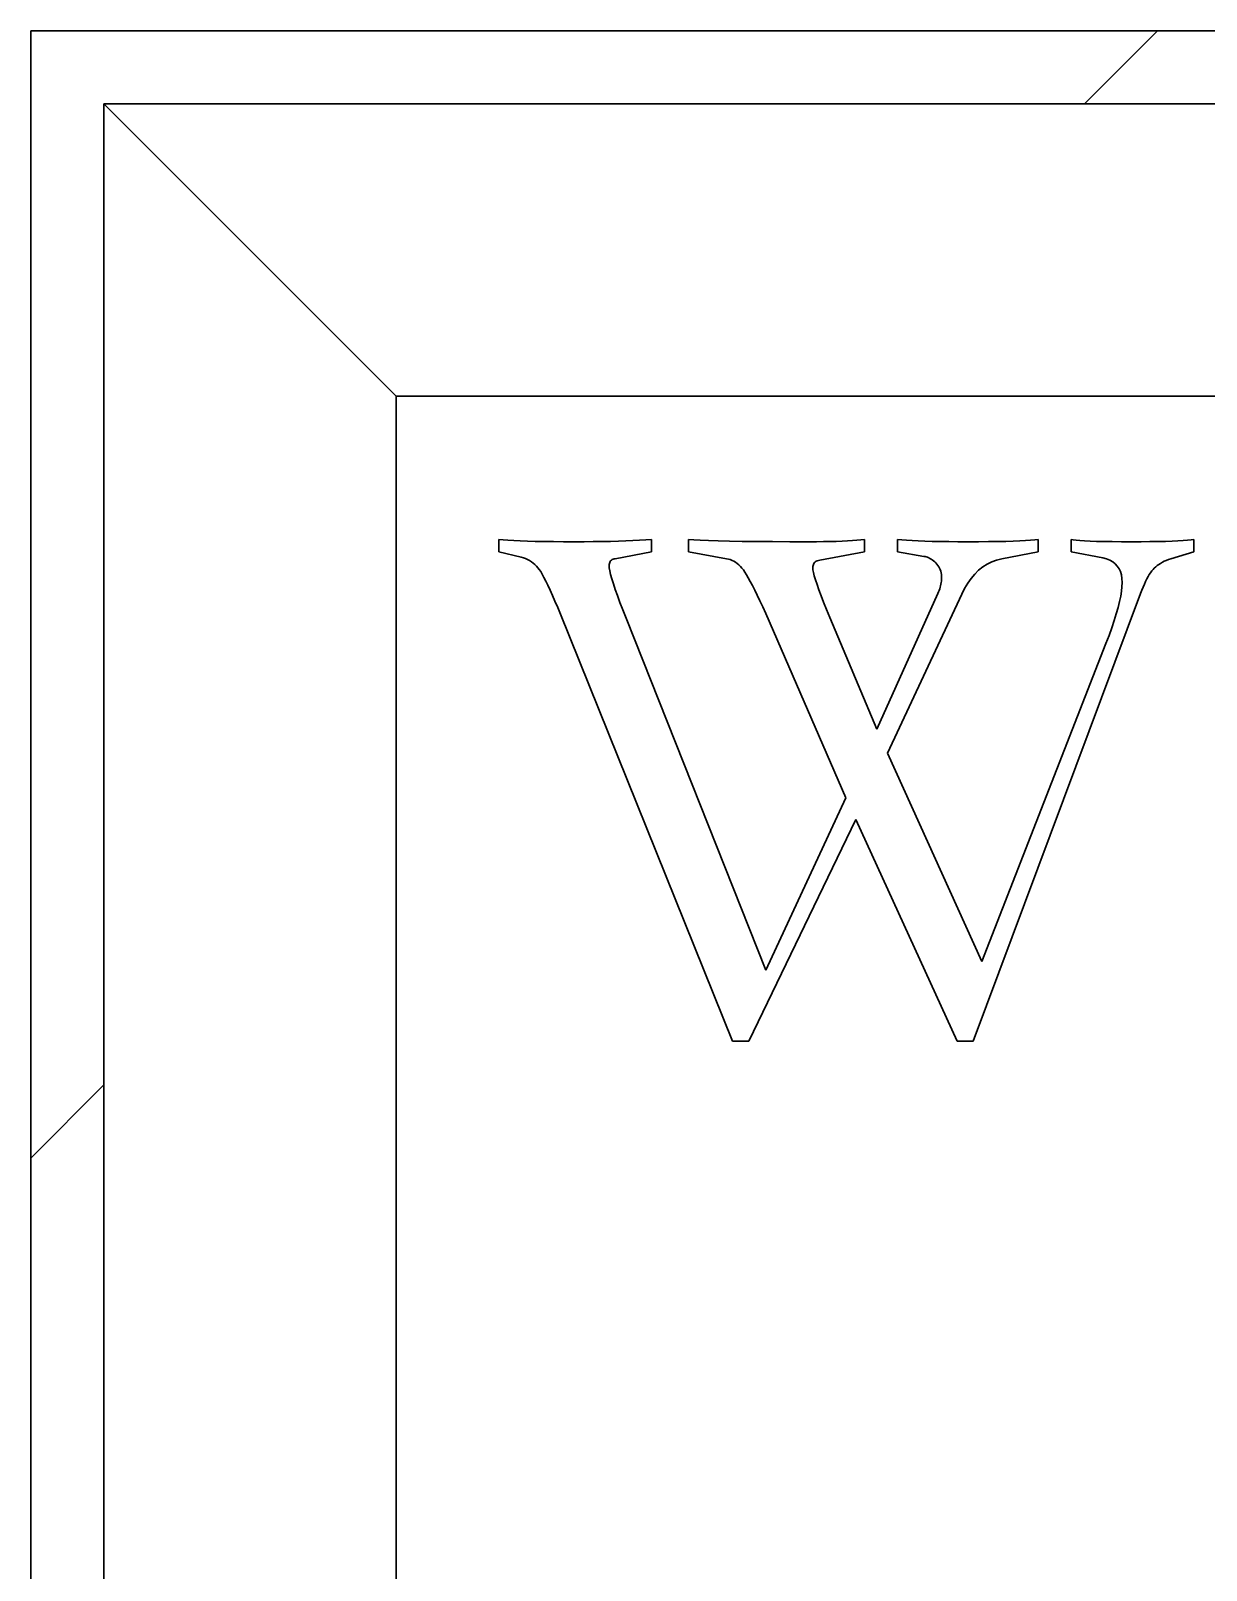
# Model space of a CAD drawing. Header units: millimetres. Extents: x -210 to 210, y -148 to 148.
# Drawn here: x -167.49 to -163.47, y 93.79 to 99.06 of the extents above; entities that cross this region are included whole.
import ezdxf

# ---------------------------------------------------------------- set-up
doc = ezdxf.new("R2010")
doc.units = ezdxf.units.MM
doc.layers.get('0').update_dxf_attribs({"lineweight": 18})

msp = doc.modelspace()

# ---------------------------------------------------------------- linework, layer by layer
at = {"color": 7, "lineweight": 30}
for p, q in [((-167.491, 99.0554), (-131.491, 99.0554)), ((-167.491, 63.0554), (-167.491, 99.0554)), ((-167.241, 98.8054), (-167.241, 63.3054)), ((-131.741, 98.8054), (-167.241, 98.8054)), ((-166.241, 97.8054), (-166.241, 64.3054)), ((-132.741, 97.8054), (-166.241, 97.8054))]:
    msp.add_line(p, q, dxfattribs=at)
at = {"color": 7, "lineweight": 30, "ltscale": 0.008839}
for p, q in [((-163.8857, 98.8053), (-163.6357, 99.0553)), ((-167.491, 95.2001), (-167.241, 95.4501))]:
    msp.add_line(p, q, dxfattribs=at)
at = {"color": 7, "lineweight": 30, "ltscale": 0.035355}
msp.add_line((-166.241, 97.8054), (-167.241, 98.8054), dxfattribs=at)
at = {"color": 7, "lineweight": 30, "ltscale": 0.00036358}
msp.add_line((-165.8896, 97.3158), (-165.8752, 97.3143), dxfattribs=at)
at = {"color": 7, "lineweight": 30, "ltscale": 0.001056}
for p, q in [((-165.8896, 97.2736), (-165.8896, 97.3158)), ((-165.367, 97.3158), (-165.367, 97.2736)), ((-165.2403, 97.2736), (-165.2403, 97.3158)), ((-164.6385, 97.3158), (-164.6385, 97.2736)), ((-164.525, 97.2736), (-164.525, 97.3158)), ((-164.0446, 97.3158), (-164.0446, 97.2736)), ((-163.9311, 97.2736), (-163.9311, 97.3158)), ((-163.5114, 97.3158), (-163.5114, 97.2736))]:
    msp.add_line(p, q, dxfattribs=at)
at = {"color": 7, "lineweight": 30, "ltscale": 0.000426296}
msp.add_line((-165.8752, 97.3143), (-165.8582, 97.3129), dxfattribs=at)
at = {"color": 7, "lineweight": 30, "ltscale": 0.000489175}
msp.add_line((-165.8582, 97.3129), (-165.8386, 97.3118), dxfattribs=at)
at = {"color": 7, "lineweight": 30, "ltscale": 0.000552206}
msp.add_line((-165.8386, 97.3118), (-165.8166, 97.3107), dxfattribs=at)
at = {"color": 7, "lineweight": 30, "ltscale": 0.00061532}
msp.add_line((-165.8166, 97.3107), (-165.792, 97.3099), dxfattribs=at)
at = {"color": 7, "lineweight": 30, "ltscale": 0.000679248}
msp.add_line((-165.792, 97.3099), (-165.7648, 97.3091), dxfattribs=at)
at = {"color": 7, "lineweight": 30, "ltscale": 0.000741708}
msp.add_line((-165.7648, 97.3091), (-165.7352, 97.3086), dxfattribs=at)
at = {"color": 7, "lineweight": 30, "ltscale": 0.00080496}
msp.add_line((-165.7352, 97.3086), (-165.703, 97.3082), dxfattribs=at)
at = {"color": 7, "lineweight": 30, "ltscale": 0.000868247}
msp.add_line((-165.703, 97.3082), (-165.6682, 97.308), dxfattribs=at)
at = {"color": 7, "lineweight": 30, "ltscale": 0.000931551}
msp.add_line((-165.6682, 97.308), (-165.631, 97.3079), dxfattribs=at)
at = {"color": 7, "lineweight": 30, "ltscale": 0.000826266}
msp.add_line((-165.631, 97.3079), (-165.5979, 97.308), dxfattribs=at)
at = {"color": 7, "lineweight": 30, "ltscale": 0.000789666}
for p, q in [((-165.5979, 97.308), (-165.5663, 97.3082)), ((-164.3501, 97.3082), (-164.3186, 97.308))]:
    msp.add_line(p, q, dxfattribs=at)
at = {"color": 7, "lineweight": 30, "ltscale": 0.000752321}
msp.add_line((-165.5663, 97.3082), (-165.5362, 97.3086), dxfattribs=at)
at = {"color": 7, "lineweight": 30, "ltscale": 0.00071501}
msp.add_line((-165.5362, 97.3086), (-165.5076, 97.3091), dxfattribs=at)
at = {"color": 7, "lineweight": 30, "ltscale": 0.000678485}
msp.add_line((-165.5076, 97.3091), (-165.4805, 97.3099), dxfattribs=at)
at = {"color": 7, "lineweight": 30, "ltscale": 0.000642007}
msp.add_line((-165.4805, 97.3099), (-165.4549, 97.3107), dxfattribs=at)
at = {"color": 7, "lineweight": 30, "ltscale": 0.000604796}
msp.add_line((-165.4549, 97.3107), (-165.4307, 97.3118), dxfattribs=at)
at = {"color": 7, "lineweight": 30, "ltscale": 0.000568396}
msp.add_line((-165.4307, 97.3118), (-165.408, 97.3129), dxfattribs=at)
at = {"color": 7, "lineweight": 30, "ltscale": 0.000532078}
msp.add_line((-165.408, 97.3129), (-165.3867, 97.3143), dxfattribs=at)
at = {"color": 7, "lineweight": 30, "ltscale": 0.00049505}
msp.add_line((-165.3867, 97.3143), (-165.367, 97.3158), dxfattribs=at)
at = {"color": 7, "lineweight": 30, "ltscale": 0.000437256}
msp.add_line((-165.2403, 97.3158), (-165.2229, 97.3143), dxfattribs=at)
at = {"color": 7, "lineweight": 30, "ltscale": 0.00056863}
msp.add_line((-165.2229, 97.3143), (-165.2002, 97.3129), dxfattribs=at)
at = {"color": 7, "lineweight": 30, "ltscale": 0.000699478}
msp.add_line((-165.2002, 97.3129), (-165.1722, 97.3118), dxfattribs=at)
at = {"color": 7, "lineweight": 30, "ltscale": 0.000832003}
msp.add_line((-165.1722, 97.3118), (-165.139, 97.3107), dxfattribs=at)
at = {"color": 7, "lineweight": 30, "ltscale": 0.000963842}
msp.add_line((-165.139, 97.3107), (-165.1004, 97.3099), dxfattribs=at)
at = {"color": 7, "lineweight": 30, "ltscale": 0.001096}
msp.add_line((-165.1004, 97.3099), (-165.0566, 97.3091), dxfattribs=at)
at = {"color": 7, "lineweight": 30, "ltscale": 0.001228}
msp.add_line((-165.0566, 97.3091), (-165.0075, 97.3086), dxfattribs=at)
at = {"color": 7, "lineweight": 30, "ltscale": 0.001359}
msp.add_line((-165.0075, 97.3086), (-164.9531, 97.3082), dxfattribs=at)
at = {"color": 7, "lineweight": 30, "ltscale": 0.001492}
msp.add_line((-164.9531, 97.3082), (-164.8935, 97.308), dxfattribs=at)
at = {"color": 7, "lineweight": 30, "ltscale": 0.001624}
msp.add_line((-164.8935, 97.308), (-164.8285, 97.3079), dxfattribs=at)
at = {"color": 7, "lineweight": 30, "ltscale": 0.000641635}
msp.add_line((-164.8285, 97.3079), (-164.8029, 97.308), dxfattribs=at)
at = {"color": 7, "lineweight": 30, "ltscale": 0.000604279}
msp.add_line((-164.8029, 97.308), (-164.7787, 97.3082), dxfattribs=at)
at = {"color": 7, "lineweight": 30, "ltscale": 0.00056771}
msp.add_line((-164.7787, 97.3082), (-164.756, 97.3086), dxfattribs=at)
at = {"color": 7, "lineweight": 30, "ltscale": 0.000530426}
msp.add_line((-164.756, 97.3086), (-164.7348, 97.3091), dxfattribs=at)
at = {"color": 7, "lineweight": 30, "ltscale": 0.00049394}
msp.add_line((-164.7348, 97.3091), (-164.715, 97.3099), dxfattribs=at)
at = {"color": 7, "lineweight": 30, "ltscale": 0.000457527}
msp.add_line((-164.715, 97.3099), (-164.6968, 97.3107), dxfattribs=at)
at = {"color": 7, "lineweight": 30, "ltscale": 0.000420406}
msp.add_line((-164.6968, 97.3107), (-164.68, 97.3118), dxfattribs=at)
at = {"color": 7, "lineweight": 30, "ltscale": 0.000383374}
msp.add_line((-164.68, 97.3118), (-164.6647, 97.3129), dxfattribs=at)
at = {"color": 7, "lineweight": 30, "ltscale": 0.000347257}
msp.add_line((-164.6647, 97.3129), (-164.6509, 97.3143), dxfattribs=at)
at = {"color": 7, "lineweight": 30, "ltscale": 0.000311267}
msp.add_line((-164.6509, 97.3143), (-164.6385, 97.3158), dxfattribs=at)
at = {"color": 7, "lineweight": 30, "ltscale": 0.000359027}
msp.add_line((-164.525, 97.3158), (-164.5107, 97.3143), dxfattribs=at)
at = {"color": 7, "lineweight": 30, "ltscale": 0.000412608}
msp.add_line((-164.5107, 97.3143), (-164.4943, 97.3129), dxfattribs=at)
at = {"color": 7, "lineweight": 30, "ltscale": 0.000466331}
msp.add_line((-164.4943, 97.3129), (-164.4757, 97.3118), dxfattribs=at)
at = {"color": 7, "lineweight": 30, "ltscale": 0.000520199}
msp.add_line((-164.4757, 97.3118), (-164.4549, 97.3107), dxfattribs=at)
at = {"color": 7, "lineweight": 30, "ltscale": 0.000573387}
msp.add_line((-164.4549, 97.3107), (-164.432, 97.3099), dxfattribs=at)
at = {"color": 7, "lineweight": 30, "ltscale": 0.00062815}
msp.add_line((-164.432, 97.3099), (-164.4068, 97.3091), dxfattribs=at)
at = {"color": 7, "lineweight": 30, "ltscale": 0.000681447}
msp.add_line((-164.4068, 97.3091), (-164.3796, 97.3086), dxfattribs=at)
at = {"color": 7, "lineweight": 30, "ltscale": 0.000736301}
msp.add_line((-164.3796, 97.3086), (-164.3501, 97.3082), dxfattribs=at)
at = {"color": 7, "lineweight": 30, "ltscale": 0.000843813}
msp.add_line((-164.3186, 97.308), (-164.2848, 97.3079), dxfattribs=at)
at = {"color": 7, "lineweight": 30, "ltscale": 0.000915529}
msp.add_line((-164.2848, 97.3079), (-164.2482, 97.308), dxfattribs=at)
at = {"color": 7, "lineweight": 30, "ltscale": 0.000845359}
msp.add_line((-164.2482, 97.308), (-164.2144, 97.3082), dxfattribs=at)
at = {"color": 7, "lineweight": 30, "ltscale": 0.000775208}
msp.add_line((-164.2144, 97.3082), (-164.1834, 97.3086), dxfattribs=at)
at = {"color": 7, "lineweight": 30, "ltscale": 0.000705856}
msp.add_line((-164.1834, 97.3086), (-164.1551, 97.3091), dxfattribs=at)
at = {"color": 7, "lineweight": 30, "ltscale": 0.000635776}
msp.add_line((-164.1551, 97.3091), (-164.1297, 97.3099), dxfattribs=at)
at = {"color": 7, "lineweight": 30, "ltscale": 0.000565764}
msp.add_line((-164.1297, 97.3099), (-164.1071, 97.3107), dxfattribs=at)
at = {"color": 7, "lineweight": 30, "ltscale": 0.000495817}
msp.add_line((-164.1071, 97.3107), (-164.0873, 97.3118), dxfattribs=at)
at = {"color": 7, "lineweight": 30, "ltscale": 0.000426746}
msp.add_line((-164.0873, 97.3118), (-164.0703, 97.3129), dxfattribs=at)
at = {"color": 7, "lineweight": 30, "ltscale": 0.000357129}
msp.add_line((-164.0703, 97.3129), (-164.056, 97.3143), dxfattribs=at)
at = {"color": 7, "lineweight": 30, "ltscale": 0.000288559}
msp.add_line((-164.056, 97.3143), (-164.0446, 97.3158), dxfattribs=at)
at = {"color": 7, "lineweight": 30, "ltscale": 0.000174235}
msp.add_line((-163.9311, 97.3158), (-163.9243, 97.3143), dxfattribs=at)
at = {"color": 7, "lineweight": 30, "ltscale": 0.000249487}
msp.add_line((-163.9243, 97.3143), (-163.9144, 97.3129), dxfattribs=at)
at = {"color": 7, "lineweight": 30, "ltscale": 0.000324075}
msp.add_line((-163.9144, 97.3129), (-163.9015, 97.3118), dxfattribs=at)
at = {"color": 7, "lineweight": 30, "ltscale": 0.00040137}
msp.add_line((-163.9015, 97.3118), (-163.8855, 97.3107), dxfattribs=at)
at = {"color": 7, "lineweight": 30, "ltscale": 0.000476579}
msp.add_line((-163.8855, 97.3107), (-163.8664, 97.3099), dxfattribs=at)
at = {"color": 7, "lineweight": 30, "ltscale": 0.000553415}
msp.add_line((-163.8664, 97.3099), (-163.8443, 97.3091), dxfattribs=at)
at = {"color": 7, "lineweight": 30, "ltscale": 0.000629579}
msp.add_line((-163.8443, 97.3091), (-163.8191, 97.3086), dxfattribs=at)
at = {"color": 7, "lineweight": 30, "ltscale": 0.000705786}
msp.add_line((-163.8191, 97.3086), (-163.7909, 97.3082), dxfattribs=at)
at = {"color": 7, "lineweight": 30, "ltscale": 0.0007828}
msp.add_line((-163.7909, 97.3082), (-163.7596, 97.308), dxfattribs=at)
at = {"color": 7, "lineweight": 30, "ltscale": 0.000859072}
msp.add_line((-163.7596, 97.308), (-163.7252, 97.3079), dxfattribs=at)
at = {"color": 7, "lineweight": 30, "ltscale": 0.000825503}
msp.add_line((-163.7252, 97.3079), (-163.6922, 97.308), dxfattribs=at)
at = {"color": 7, "lineweight": 30, "ltscale": 0.000760675}
msp.add_line((-163.6922, 97.308), (-163.6618, 97.3082), dxfattribs=at)
at = {"color": 7, "lineweight": 30, "ltscale": 0.000696632}
msp.add_line((-163.6618, 97.3082), (-163.6339, 97.3086), dxfattribs=at)
at = {"color": 7, "lineweight": 30, "ltscale": 0.000631867}
msp.add_line((-163.6339, 97.3086), (-163.6087, 97.3091), dxfattribs=at)
at = {"color": 7, "lineweight": 30, "ltscale": 0.000567141}
msp.add_line((-163.6087, 97.3091), (-163.586, 97.3099), dxfattribs=at)
at = {"color": 7, "lineweight": 30, "ltscale": 0.000502493}
msp.add_line((-163.586, 97.3099), (-163.5659, 97.3107), dxfattribs=at)
at = {"color": 7, "lineweight": 30, "ltscale": 0.000437922}
msp.add_line((-163.5659, 97.3107), (-163.5484, 97.3118), dxfattribs=at)
at = {"color": 7, "lineweight": 30, "ltscale": 0.000374247}
msp.add_line((-163.5484, 97.3118), (-163.5335, 97.3129), dxfattribs=at)
at = {"color": 7, "lineweight": 30, "ltscale": 0.000310071}
msp.add_line((-163.5335, 97.3129), (-163.5212, 97.3143), dxfattribs=at)
at = {"color": 7, "lineweight": 30, "ltscale": 0.000246261}
msp.add_line((-163.5212, 97.3143), (-163.5114, 97.3158), dxfattribs=at)
at = {"color": 7, "lineweight": 30, "ltscale": 0.001968}
msp.add_line((-165.8131, 97.2551), (-165.8896, 97.2736), dxfattribs=at)
at = {"color": 7, "lineweight": 30, "ltscale": 0.00020233}
msp.add_line((-165.8053, 97.2528), (-165.8131, 97.2551), dxfattribs=at)
at = {"color": 7, "lineweight": 30, "ltscale": 0.000197701}
msp.add_line((-165.7979, 97.25), (-165.8053, 97.2528), dxfattribs=at)
at = {"color": 7, "lineweight": 30, "ltscale": 0.000193199}
msp.add_line((-165.7909, 97.2469), (-165.7979, 97.25), dxfattribs=at)
at = {"color": 7, "lineweight": 30, "ltscale": 0.000190286}
msp.add_line((-165.7842, 97.2433), (-165.7909, 97.2469), dxfattribs=at)
at = {"color": 7, "lineweight": 30, "ltscale": 8.02976e-05}
msp.add_line((-165.5046, 97.2447), (-165.5069, 97.2426), dxfattribs=at)
at = {"color": 7, "lineweight": 30, "ltscale": 8.24189e-05}
msp.add_line((-165.5018, 97.2466), (-165.5046, 97.2447), dxfattribs=at)
at = {"color": 7, "lineweight": 30, "ltscale": 8.65365e-05}
msp.add_line((-165.4987, 97.248), (-165.5018, 97.2466), dxfattribs=at)
at = {"color": 7, "lineweight": 30, "ltscale": 9.40128e-05}
msp.add_line((-165.4951, 97.2491), (-165.4987, 97.248), dxfattribs=at)
at = {"color": 7, "lineweight": 30, "ltscale": 0.00010154}
msp.add_line((-165.4911, 97.2498), (-165.4951, 97.2491), dxfattribs=at)
at = {"color": 7, "lineweight": 30, "ltscale": 0.003158}
for p, q in [((-165.367, 97.2736), (-165.4911, 97.2498)), ((-164.0446, 97.2736), (-164.1687, 97.2498))]:
    msp.add_line(p, q, dxfattribs=at)
at = {"color": 7, "lineweight": 30, "ltscale": 0.003287}
msp.add_line((-165.111, 97.2498), (-165.2403, 97.2736), dxfattribs=at)
at = {"color": 7, "lineweight": 30, "ltscale": 0.000171882}
msp.add_line((-165.1042, 97.2485), (-165.111, 97.2498), dxfattribs=at)
at = {"color": 7, "lineweight": 30, "ltscale": 0.000170716}
msp.add_line((-165.0977, 97.2466), (-165.1042, 97.2485), dxfattribs=at)
at = {"color": 7, "lineweight": 30, "ltscale": 0.000169956}
msp.add_line((-165.0913, 97.2442), (-165.0977, 97.2466), dxfattribs=at)
at = {"color": 7, "lineweight": 30, "ltscale": 0.000170006}
msp.add_line((-165.0852, 97.2412), (-165.0913, 97.2442), dxfattribs=at)
at = {"color": 7, "lineweight": 30, "ltscale": 0.000114452}
msp.add_line((-164.7916, 97.2445), (-164.7961, 97.2438), dxfattribs=at)
at = {"color": 7, "lineweight": 30, "ltscale": 0.003895}
msp.add_line((-164.6385, 97.2736), (-164.7916, 97.2445), dxfattribs=at)
at = {"color": 7, "lineweight": 30, "ltscale": 0.002278}
msp.add_line((-164.4353, 97.2577), (-164.525, 97.2736), dxfattribs=at)
at = {"color": 7, "lineweight": 30, "ltscale": 0.000106769}
msp.add_line((-164.431, 97.257), (-164.4353, 97.2577), dxfattribs=at)
at = {"color": 7, "lineweight": 30, "ltscale": 0.000107693}
msp.add_line((-164.4269, 97.256), (-164.431, 97.257), dxfattribs=at)
at = {"color": 7, "lineweight": 30, "ltscale": 0.000109352}
msp.add_line((-164.4227, 97.2546), (-164.4269, 97.256), dxfattribs=at)
at = {"color": 7, "lineweight": 30, "ltscale": 0.000112431}
msp.add_line((-164.4186, 97.2529), (-164.4227, 97.2546), dxfattribs=at)
at = {"color": 7, "lineweight": 30, "ltscale": 0.000114644}
msp.add_line((-164.4145, 97.2508), (-164.4186, 97.2529), dxfattribs=at)
at = {"color": 7, "lineweight": 30, "ltscale": 0.000118678}
msp.add_line((-164.4104, 97.2484), (-164.4145, 97.2508), dxfattribs=at)
at = {"color": 7, "lineweight": 30, "ltscale": 0.000122104}
msp.add_line((-164.4064, 97.2456), (-164.4104, 97.2484), dxfattribs=at)
at = {"color": 7, "lineweight": 30, "ltscale": 0.000127644}
msp.add_line((-164.4023, 97.2425), (-164.4064, 97.2456), dxfattribs=at)
at = {"color": 7, "lineweight": 30, "ltscale": 0.000444758}
msp.add_line((-164.1862, 97.2453), (-164.2029, 97.239), dxfattribs=at)
at = {"color": 7, "lineweight": 30, "ltscale": 0.000453132}
msp.add_line((-164.1687, 97.2498), (-164.1862, 97.2453), dxfattribs=at)
at = {"color": 7, "lineweight": 30, "ltscale": 0.002756}
msp.add_line((-163.8229, 97.2525), (-163.9311, 97.2736), dxfattribs=at)
at = {"color": 7, "lineweight": 30, "ltscale": 0.000323734}
msp.add_line((-163.8104, 97.2492), (-163.8229, 97.2525), dxfattribs=at)
at = {"color": 7, "lineweight": 30, "ltscale": 0.000301422}
msp.add_line((-163.7991, 97.2448), (-163.8104, 97.2492), dxfattribs=at)
at = {"color": 7, "lineweight": 30, "ltscale": 0.000283335}
msp.add_line((-163.7892, 97.2393), (-163.7991, 97.2448), dxfattribs=at)
at = {"color": 7, "lineweight": 30, "ltscale": 0.000191808}
msp.add_line((-163.6057, 97.2441), (-163.6127, 97.2409), dxfattribs=at)
at = {"color": 7, "lineweight": 30, "ltscale": 0.000198132}
msp.add_line((-163.5983, 97.2471), (-163.6057, 97.2441), dxfattribs=at)
at = {"color": 7, "lineweight": 30, "ltscale": 0.000204937}
msp.add_line((-163.5906, 97.2498), (-163.5983, 97.2471), dxfattribs=at)
at = {"color": 7, "lineweight": 30, "ltscale": 0.002067}
msp.add_line((-163.5114, 97.2736), (-163.5906, 97.2498), dxfattribs=at)
at = {"color": 7, "lineweight": 30, "ltscale": 0.000188492}
msp.add_line((-165.7778, 97.2392), (-165.7842, 97.2433), dxfattribs=at)
at = {"color": 7, "lineweight": 30, "ltscale": 0.000187238}
msp.add_line((-165.7717, 97.2348), (-165.7778, 97.2392), dxfattribs=at)
at = {"color": 7, "lineweight": 30, "ltscale": 0.000186814}
msp.add_line((-165.7661, 97.23), (-165.7717, 97.2348), dxfattribs=at)
at = {"color": 7, "lineweight": 30, "ltscale": 0.000187742}
msp.add_line((-165.7607, 97.2247), (-165.7661, 97.23), dxfattribs=at)
at = {"color": 7, "lineweight": 30, "ltscale": 0.00018962}
msp.add_line((-165.7557, 97.219), (-165.7607, 97.2247), dxfattribs=at)
at = {"color": 7, "lineweight": 30, "ltscale": 0.000192572}
msp.add_line((-165.7511, 97.2129), (-165.7557, 97.219), dxfattribs=at)
at = {"color": 7, "lineweight": 30, "ltscale": 0.000216472}
msp.add_line((-165.7463, 97.2056), (-165.7511, 97.2129), dxfattribs=at)
at = {"color": 7, "lineweight": 30, "ltscale": 0.000261794}
msp.add_line((-165.741, 97.1966), (-165.7463, 97.2056), dxfattribs=at)
at = {"color": 7, "lineweight": 30, "ltscale": 0.000307947}
msp.add_line((-165.7351, 97.1858), (-165.741, 97.1966), dxfattribs=at)
at = {"color": 7, "lineweight": 30, "ltscale": 0.00010104}
msp.add_line((-165.512, 97.2301), (-165.5122, 97.2261), dxfattribs=at)
at = {"color": 7, "lineweight": 30, "ltscale": 0.000199901}
msp.add_line((-165.5122, 97.2261), (-165.5116, 97.2181), dxfattribs=at)
at = {"color": 7, "lineweight": 30, "ltscale": 9.3132e-05}
msp.add_line((-165.5113, 97.2338), (-165.512, 97.2301), dxfattribs=at)
at = {"color": 7, "lineweight": 30, "ltscale": 0.000258191}
msp.add_line((-165.5116, 97.2181), (-165.5099, 97.2079), dxfattribs=at)
at = {"color": 7, "lineweight": 30, "ltscale": 8.67978e-05}
msp.add_line((-165.5103, 97.2371), (-165.5113, 97.2338), dxfattribs=at)
at = {"color": 7, "lineweight": 30, "ltscale": 8.18873e-05}
msp.add_line((-165.5088, 97.24), (-165.5103, 97.2371), dxfattribs=at)
at = {"color": 7, "lineweight": 30, "ltscale": 0.000318666}
msp.add_line((-165.5099, 97.2079), (-165.5069, 97.1955), dxfattribs=at)
at = {"color": 7, "lineweight": 30, "ltscale": 7.94998e-05}
msp.add_line((-165.5069, 97.2426), (-165.5088, 97.24), dxfattribs=at)
at = {"color": 7, "lineweight": 30, "ltscale": 0.000379458}
msp.add_line((-165.5069, 97.1955), (-165.5029, 97.1809), dxfattribs=at)
at = {"color": 7, "lineweight": 30, "ltscale": 0.000172549}
msp.add_line((-165.0793, 97.2376), (-165.0852, 97.2412), dxfattribs=at)
at = {"color": 7, "lineweight": 30, "ltscale": 0.00017574}
msp.add_line((-165.0736, 97.2335), (-165.0793, 97.2376), dxfattribs=at)
at = {"color": 7, "lineweight": 30, "ltscale": 0.000180113}
msp.add_line((-165.0681, 97.2288), (-165.0736, 97.2335), dxfattribs=at)
at = {"color": 7, "lineweight": 30, "ltscale": 0.000185584}
msp.add_line((-165.0628, 97.2236), (-165.0681, 97.2288), dxfattribs=at)
at = {"color": 7, "lineweight": 30, "ltscale": 0.000191774}
msp.add_line((-165.0578, 97.2179), (-165.0628, 97.2236), dxfattribs=at)
at = {"color": 7, "lineweight": 30, "ltscale": 0.000199292}
msp.add_line((-165.0529, 97.2115), (-165.0578, 97.2179), dxfattribs=at)
at = {"color": 7, "lineweight": 30, "ltscale": 0.00022441}
msp.add_line((-165.0479, 97.2041), (-165.0529, 97.2115), dxfattribs=at)
at = {"color": 7, "lineweight": 30, "ltscale": 0.000267203}
msp.add_line((-165.0423, 97.195), (-165.0479, 97.2041), dxfattribs=at)
at = {"color": 7, "lineweight": 30, "ltscale": 0.00031056}
msp.add_line((-165.036, 97.1843), (-165.0423, 97.195), dxfattribs=at)
at = {"color": 7, "lineweight": 30, "ltscale": 0.000113651}
msp.add_line((-164.8151, 97.2227), (-164.8154, 97.2181), dxfattribs=at)
at = {"color": 7, "lineweight": 30, "ltscale": 0.000173413}
msp.add_line((-164.8154, 97.2181), (-164.8148, 97.2112), dxfattribs=at)
at = {"color": 7, "lineweight": 30, "ltscale": 0.000104481}
msp.add_line((-164.8144, 97.2268), (-164.8151, 97.2227), dxfattribs=at)
at = {"color": 7, "lineweight": 30, "ltscale": 0.000232414}
msp.add_line((-164.8148, 97.2112), (-164.813, 97.2021), dxfattribs=at)
at = {"color": 7, "lineweight": 30, "ltscale": 9.69924e-05}
msp.add_line((-164.8132, 97.2305), (-164.8144, 97.2268), dxfattribs=at)
at = {"color": 7, "lineweight": 30, "ltscale": 9.19574e-05}
msp.add_line((-164.8115, 97.2338), (-164.8132, 97.2305), dxfattribs=at)
at = {"color": 7, "lineweight": 30, "ltscale": 0.000293112}
msp.add_line((-164.813, 97.2021), (-164.8101, 97.1907), dxfattribs=at)
at = {"color": 7, "lineweight": 30, "ltscale": 8.91114e-05}
msp.add_line((-164.8094, 97.2366), (-164.8115, 97.2338), dxfattribs=at)
at = {"color": 7, "lineweight": 30, "ltscale": 8.93527e-05}
msp.add_line((-164.8068, 97.239), (-164.8094, 97.2366), dxfattribs=at)
at = {"color": 7, "lineweight": 30, "ltscale": 9.19463e-05}
msp.add_line((-164.8037, 97.241), (-164.8068, 97.239), dxfattribs=at)
at = {"color": 7, "lineweight": 30, "ltscale": 9.76831e-05}
msp.add_line((-164.8001, 97.2426), (-164.8037, 97.241), dxfattribs=at)
at = {"color": 7, "lineweight": 30, "ltscale": 0.000104745}
msp.add_line((-164.7961, 97.2438), (-164.8001, 97.2426), dxfattribs=at)
at = {"color": 7, "lineweight": 30, "ltscale": 0.000131991}
msp.add_line((-164.3983, 97.2391), (-164.4023, 97.2425), dxfattribs=at)
at = {"color": 7, "lineweight": 30, "ltscale": 0.000137066}
msp.add_line((-164.3943, 97.2353), (-164.3983, 97.2391), dxfattribs=at)
at = {"color": 7, "lineweight": 30, "ltscale": 0.000138633}
msp.add_line((-164.3906, 97.2312), (-164.3943, 97.2353), dxfattribs=at)
at = {"color": 7, "lineweight": 30, "ltscale": 0.000136589}
msp.add_line((-164.3872, 97.2269), (-164.3906, 97.2312), dxfattribs=at)
at = {"color": 7, "lineweight": 30, "ltscale": 0.000136222}
msp.add_line((-164.3842, 97.2224), (-164.3872, 97.2269), dxfattribs=at)
at = {"color": 7, "lineweight": 30, "ltscale": 0.000135848}
msp.add_line((-164.3817, 97.2176), (-164.3842, 97.2224), dxfattribs=at)
at = {"color": 7, "lineweight": 30, "ltscale": 0.00013687}
msp.add_line((-164.3795, 97.2125), (-164.3817, 97.2176), dxfattribs=at)
at = {"color": 7, "lineweight": 30, "ltscale": 0.000138847}
msp.add_line((-164.3777, 97.2073), (-164.3795, 97.2125), dxfattribs=at)
at = {"color": 7, "lineweight": 30, "ltscale": 0.000142112}
msp.add_line((-164.3763, 97.2018), (-164.3777, 97.2073), dxfattribs=at)
at = {"color": 7, "lineweight": 30, "ltscale": 0.000145496}
msp.add_line((-164.3754, 97.196), (-164.3763, 97.2018), dxfattribs=at)
at = {"color": 7, "lineweight": 30, "ltscale": 0.000150313}
msp.add_line((-164.3747, 97.19), (-164.3754, 97.196), dxfattribs=at)
at = {"color": 7, "lineweight": 30, "ltscale": 0.000481066}
msp.add_line((-164.2612, 97.1972), (-164.2736, 97.1826), dxfattribs=at)
at = {"color": 7, "lineweight": 30, "ltscale": 0.000464796}
msp.add_line((-164.2479, 97.2102), (-164.2612, 97.1972), dxfattribs=at)
at = {"color": 7, "lineweight": 30, "ltscale": 0.000452894}
msp.add_line((-164.2337, 97.2215), (-164.2479, 97.2102), dxfattribs=at)
at = {"color": 7, "lineweight": 30, "ltscale": 0.000444964}
msp.add_line((-164.2187, 97.2311), (-164.2337, 97.2215), dxfattribs=at)
at = {"color": 7, "lineweight": 30, "ltscale": 0.000442703}
msp.add_line((-164.2029, 97.239), (-164.2187, 97.2311), dxfattribs=at)
at = {"color": 7, "lineweight": 30, "ltscale": 0.000272158}
msp.add_line((-163.7807, 97.2326), (-163.7892, 97.2393), dxfattribs=at)
at = {"color": 7, "lineweight": 30, "ltscale": 0.000267659}
msp.add_line((-163.7734, 97.2247), (-163.7807, 97.2326), dxfattribs=at)
at = {"color": 7, "lineweight": 30, "ltscale": 0.000270271}
msp.add_line((-163.7674, 97.2157), (-163.7734, 97.2247), dxfattribs=at)
at = {"color": 7, "lineweight": 30, "ltscale": 0.000279653}
msp.add_line((-163.7628, 97.2055), (-163.7674, 97.2157), dxfattribs=at)
at = {"color": 7, "lineweight": 30, "ltscale": 0.000295349}
msp.add_line((-163.7595, 97.1942), (-163.7628, 97.2055), dxfattribs=at)
at = {"color": 7, "lineweight": 30, "ltscale": 0.000316712}
msp.add_line((-163.7576, 97.1817), (-163.7595, 97.1942), dxfattribs=at)
at = {"color": 7, "lineweight": 30, "ltscale": 0.000207426}
msp.add_line((-163.664, 97.1955), (-163.6682, 97.1884), dxfattribs=at)
at = {"color": 7, "lineweight": 30, "ltscale": 0.000192992}
msp.add_line((-163.6598, 97.202), (-163.664, 97.1955), dxfattribs=at)
at = {"color": 7, "lineweight": 30, "ltscale": 0.000179147}
msp.add_line((-163.6555, 97.2078), (-163.6598, 97.202), dxfattribs=at)
at = {"color": 7, "lineweight": 30, "ltscale": 0.000165283}
msp.add_line((-163.6513, 97.2129), (-163.6555, 97.2078), dxfattribs=at)
at = {"color": 7, "lineweight": 30, "ltscale": 0.000160408}
msp.add_line((-163.6469, 97.2175), (-163.6513, 97.2129), dxfattribs=at)
at = {"color": 7, "lineweight": 30, "ltscale": 0.000162622}
msp.add_line((-163.6421, 97.2219), (-163.6469, 97.2175), dxfattribs=at)
at = {"color": 7, "lineweight": 30, "ltscale": 0.000166704}
msp.add_line((-163.637, 97.2262), (-163.6421, 97.2219), dxfattribs=at)
at = {"color": 7, "lineweight": 30, "ltscale": 0.000170689}
msp.add_line((-163.6315, 97.2302), (-163.637, 97.2262), dxfattribs=at)
at = {"color": 7, "lineweight": 30, "ltscale": 0.000174585}
msp.add_line((-163.6256, 97.234), (-163.6315, 97.2302), dxfattribs=at)
at = {"color": 7, "lineweight": 30, "ltscale": 0.000180272}
msp.add_line((-163.6193, 97.2376), (-163.6256, 97.234), dxfattribs=at)
at = {"color": 7, "lineweight": 30, "ltscale": 0.000186553}
msp.add_line((-163.6127, 97.2409), (-163.6193, 97.2376), dxfattribs=at)
at = {"color": 7, "lineweight": 30, "ltscale": 0.000353828}
msp.add_line((-165.7287, 97.1732), (-165.7351, 97.1858), dxfattribs=at)
at = {"color": 7, "lineweight": 30, "ltscale": 0.000400424}
msp.add_line((-165.7217, 97.1588), (-165.7287, 97.1732), dxfattribs=at)
at = {"color": 7, "lineweight": 30, "ltscale": 0.000446805}
msp.add_line((-165.7142, 97.1425), (-165.7217, 97.1588), dxfattribs=at)
at = {"color": 7, "lineweight": 30, "ltscale": 0.000493454}
msp.add_line((-165.7061, 97.1245), (-165.7142, 97.1425), dxfattribs=at)
at = {"color": 7, "lineweight": 30, "ltscale": 0.000440705}
msp.add_line((-165.5029, 97.1809), (-165.4977, 97.164), dxfattribs=at)
at = {"color": 7, "lineweight": 30, "ltscale": 0.000502672}
msp.add_line((-165.4977, 97.164), (-165.4913, 97.145), dxfattribs=at)
at = {"color": 7, "lineweight": 30, "ltscale": 0.000564352}
msp.add_line((-165.4913, 97.145), (-165.4837, 97.1237), dxfattribs=at)
at = {"color": 7, "lineweight": 30, "ltscale": 0.000353705}
msp.add_line((-165.0293, 97.1718), (-165.036, 97.1843), dxfattribs=at)
at = {"color": 7, "lineweight": 30, "ltscale": 0.000397215}
msp.add_line((-165.0219, 97.1578), (-165.0293, 97.1718), dxfattribs=at)
at = {"color": 7, "lineweight": 30, "ltscale": 0.000440829}
msp.add_line((-165.014, 97.142), (-165.0219, 97.1578), dxfattribs=at)
at = {"color": 7, "lineweight": 30, "ltscale": 0.000484683}
msp.add_line((-165.0054, 97.1246), (-165.014, 97.142), dxfattribs=at)
at = {"color": 7, "lineweight": 30, "ltscale": 0.000353982}
msp.add_line((-164.8101, 97.1907), (-164.806, 97.1772), dxfattribs=at)
at = {"color": 7, "lineweight": 30, "ltscale": 0.000415636}
msp.add_line((-164.806, 97.1772), (-164.8008, 97.1614), dxfattribs=at)
at = {"color": 7, "lineweight": 30, "ltscale": 0.000477542}
msp.add_line((-164.8008, 97.1614), (-164.7945, 97.1434), dxfattribs=at)
at = {"color": 7, "lineweight": 30, "ltscale": 0.000539701}
msp.add_line((-164.7945, 97.1434), (-164.7869, 97.1232), dxfattribs=at)
at = {"color": 7, "lineweight": 30, "ltscale": 0.000143556}
msp.add_line((-164.3852, 97.1363), (-164.383, 97.1416), dxfattribs=at)
at = {"color": 7, "lineweight": 30, "ltscale": 0.000140997}
msp.add_line((-164.383, 97.1416), (-164.381, 97.1469), dxfattribs=at)
at = {"color": 7, "lineweight": 30, "ltscale": 0.000138731}
msp.add_line((-164.381, 97.1469), (-164.3793, 97.1522), dxfattribs=at)
at = {"color": 7, "lineweight": 30, "ltscale": 0.000136773}
msp.add_line((-164.3793, 97.1522), (-164.3779, 97.1574), dxfattribs=at)
at = {"color": 7, "lineweight": 30, "ltscale": 0.000135301}
msp.add_line((-164.3779, 97.1574), (-164.3767, 97.1627), dxfattribs=at)
at = {"color": 7, "lineweight": 30, "ltscale": 0.000134091}
msp.add_line((-164.3767, 97.1627), (-164.3757, 97.168), dxfattribs=at)
at = {"color": 7, "lineweight": 30, "ltscale": 0.000132957}
msp.add_line((-164.3757, 97.168), (-164.3751, 97.1733), dxfattribs=at)
at = {"color": 7, "lineweight": 30, "ltscale": 0.000132361}
msp.add_line((-164.3751, 97.1733), (-164.3747, 97.1785), dxfattribs=at)
at = {"color": 7, "lineweight": 30, "ltscale": 0.000155326}
msp.add_line((-164.3746, 97.1838), (-164.3747, 97.19), dxfattribs=at)
at = {"color": 7, "lineweight": 30, "ltscale": 0.000132024}
msp.add_line((-164.3747, 97.1785), (-164.3746, 97.1838), dxfattribs=at)
at = {"color": 7, "lineweight": 30, "ltscale": 0.000552399}
msp.add_line((-164.296, 97.1481), (-164.3059, 97.1284), dxfattribs=at)
at = {"color": 7, "lineweight": 30, "ltscale": 0.000525696}
msp.add_line((-164.2852, 97.1662), (-164.296, 97.1481), dxfattribs=at)
at = {"color": 7, "lineweight": 30, "ltscale": 0.000501876}
msp.add_line((-164.2736, 97.1826), (-164.2852, 97.1662), dxfattribs=at)
at = {"color": 7, "lineweight": 30, "ltscale": 0.000389567}
msp.add_line((-163.7591, 97.1385), (-163.7575, 97.154), dxfattribs=at)
at = {"color": 7, "lineweight": 30, "ltscale": 0.000342209}
msp.add_line((-163.7569, 97.168), (-163.7576, 97.1817), dxfattribs=at)
at = {"color": 7, "lineweight": 30, "ltscale": 0.000349346}
msp.add_line((-163.7575, 97.154), (-163.7569, 97.168), dxfattribs=at)
at = {"color": 7, "lineweight": 30, "ltscale": 0.000301015}
msp.add_line((-163.6893, 97.1423), (-163.6936, 97.131), dxfattribs=at)
at = {"color": 7, "lineweight": 30, "ltscale": 0.000284908}
msp.add_line((-163.6851, 97.1529), (-163.6893, 97.1423), dxfattribs=at)
at = {"color": 7, "lineweight": 30, "ltscale": 0.000268856}
msp.add_line((-163.6809, 97.1628), (-163.6851, 97.1529), dxfattribs=at)
at = {"color": 7, "lineweight": 30, "ltscale": 0.000253642}
msp.add_line((-163.6767, 97.172), (-163.6809, 97.1628), dxfattribs=at)
at = {"color": 7, "lineweight": 30, "ltscale": 0.000237646}
msp.add_line((-163.6724, 97.1805), (-163.6767, 97.172), dxfattribs=at)
at = {"color": 7, "lineweight": 30, "ltscale": 0.000222917}
msp.add_line((-163.6682, 97.1884), (-163.6724, 97.1805), dxfattribs=at)
at = {"color": 7, "lineweight": 30, "ltscale": 0.000540306}
msp.add_line((-165.6974, 97.1047), (-165.7061, 97.1245), dxfattribs=at)
at = {"color": 7, "lineweight": 30, "ltscale": 0.000586599}
msp.add_line((-165.6882, 97.0832), (-165.6974, 97.1047), dxfattribs=at)
at = {"color": 7, "lineweight": 30, "ltscale": 0.000626233}
msp.add_line((-165.4837, 97.1237), (-165.475, 97.1002), dxfattribs=at)
at = {"color": 7, "lineweight": 30, "ltscale": 0.000688492}
msp.add_line((-165.475, 97.1002), (-165.4651, 97.0745), dxfattribs=at)
at = {"color": 7, "lineweight": 30, "ltscale": 0.000528265}
msp.add_line((-164.9963, 97.1055), (-165.0054, 97.1246), dxfattribs=at)
at = {"color": 7, "lineweight": 30, "ltscale": 0.000572207}
msp.add_line((-164.9866, 97.0848), (-164.9963, 97.1055), dxfattribs=at)
at = {"color": 7, "lineweight": 30, "ltscale": 0.000601441}
msp.add_line((-164.7869, 97.1232), (-164.7782, 97.1007), dxfattribs=at)
at = {"color": 7, "lineweight": 30, "ltscale": 0.000664169}
msp.add_line((-164.7782, 97.1007), (-164.7683, 97.0761), dxfattribs=at)
at = {"color": 7, "lineweight": 30, "ltscale": 0.01273}
msp.add_line((-164.5963, 96.6665), (-164.3877, 97.131), dxfattribs=at)
at = {"color": 7, "lineweight": 30, "ltscale": 0.014997}
msp.add_line((-164.3059, 97.1284), (-164.5593, 96.5847), dxfattribs=at)
at = {"color": 7, "lineweight": 30, "ltscale": 0.000146065}
msp.add_line((-164.3877, 97.131), (-164.3852, 97.1363), dxfattribs=at)
at = {"color": 7, "lineweight": 30, "ltscale": 0.040864}
msp.add_line((-163.6936, 97.131), (-164.2663, 95.6001), dxfattribs=at)
at = {"color": 7, "lineweight": 30, "ltscale": 0.000517557}
msp.add_line((-163.7708, 97.0829), (-163.7658, 97.103), dxfattribs=at)
at = {"color": 7, "lineweight": 30, "ltscale": 0.000473879}
msp.add_line((-163.7658, 97.103), (-163.7619, 97.1215), dxfattribs=at)
at = {"color": 7, "lineweight": 30, "ltscale": 0.000431344}
msp.add_line((-163.7619, 97.1215), (-163.7591, 97.1385), dxfattribs=at)
at = {"color": 7, "lineweight": 30, "ltscale": 0.000633533}
msp.add_line((-165.6785, 97.0598), (-165.6882, 97.0832), dxfattribs=at)
at = {"color": 7, "lineweight": 30, "ltscale": 0.039347}
msp.add_line((-165.0899, 95.6001), (-165.6785, 97.0598), dxfattribs=at)
at = {"color": 7, "lineweight": 30, "ltscale": 0.000750635}
msp.add_line((-165.4651, 97.0745), (-165.4541, 97.0466), dxfattribs=at)
at = {"color": 7, "lineweight": 30, "ltscale": 0.032374}
msp.add_line((-165.4541, 97.0466), (-164.9764, 95.8429), dxfattribs=at)
at = {"color": 7, "lineweight": 30, "ltscale": 0.000615883}
msp.add_line((-164.9764, 97.0624), (-164.9866, 97.0848), dxfattribs=at)
at = {"color": 7, "lineweight": 30, "ltscale": 0.0172}
msp.add_line((-164.7019, 96.4316), (-164.9764, 97.0624), dxfattribs=at)
at = {"color": 7, "lineweight": 30, "ltscale": 0.000726037}
msp.add_line((-164.7683, 97.0761), (-164.7573, 97.0492), dxfattribs=at)
at = {"color": 7, "lineweight": 30, "ltscale": 0.01038}
msp.add_line((-164.7573, 97.0492), (-164.5963, 96.6665), dxfattribs=at)
at = {"color": 7, "lineweight": 30, "ltscale": 0.000651233}
msp.add_line((-163.7924, 97.0134), (-163.784, 97.0381), dxfattribs=at)
at = {"color": 7, "lineweight": 30, "ltscale": 0.000606054}
msp.add_line((-163.784, 97.0381), (-163.7768, 97.0612), dxfattribs=at)
at = {"color": 7, "lineweight": 30, "ltscale": 0.000561276}
msp.add_line((-163.7768, 97.0612), (-163.7708, 97.0829), dxfattribs=at)
at = {"color": 7, "lineweight": 30, "ltscale": 0.00074196}
msp.add_line((-163.8123, 96.9595), (-163.8018, 96.9872), dxfattribs=at)
at = {"color": 7, "lineweight": 30, "ltscale": 0.000696298}
msp.add_line((-163.8018, 96.9872), (-163.7924, 97.0134), dxfattribs=at)
at = {"color": 7, "lineweight": 30, "ltscale": 0.029189}
msp.add_line((-164.2373, 95.872), (-163.8123, 96.9595), dxfattribs=at)
at = {"color": 7, "lineweight": 30, "ltscale": 0.019551}
msp.add_line((-164.5593, 96.5847), (-164.2373, 95.872), dxfattribs=at)
at = {"color": 7, "lineweight": 30, "ltscale": 0.016237}
msp.add_line((-164.9764, 95.8429), (-164.7019, 96.4316), dxfattribs=at)
at = {"color": 7, "lineweight": 30, "ltscale": 0.021043}
msp.add_line((-164.6675, 96.3577), (-165.0344, 95.6001), dxfattribs=at)
at = {"color": 7, "lineweight": 30, "ltscale": 0.020818}
msp.add_line((-164.3218, 95.6001), (-164.6675, 96.3577), dxfattribs=at)
at = {"color": 7, "lineweight": 30, "ltscale": 0.001386}
for p, q in [((-165.0344, 95.6001), (-165.0899, 95.6001)), ((-164.2663, 95.6001), (-164.3218, 95.6001))]:
    msp.add_line(p, q, dxfattribs=at)

doc.saveas('drawing.dxf')
